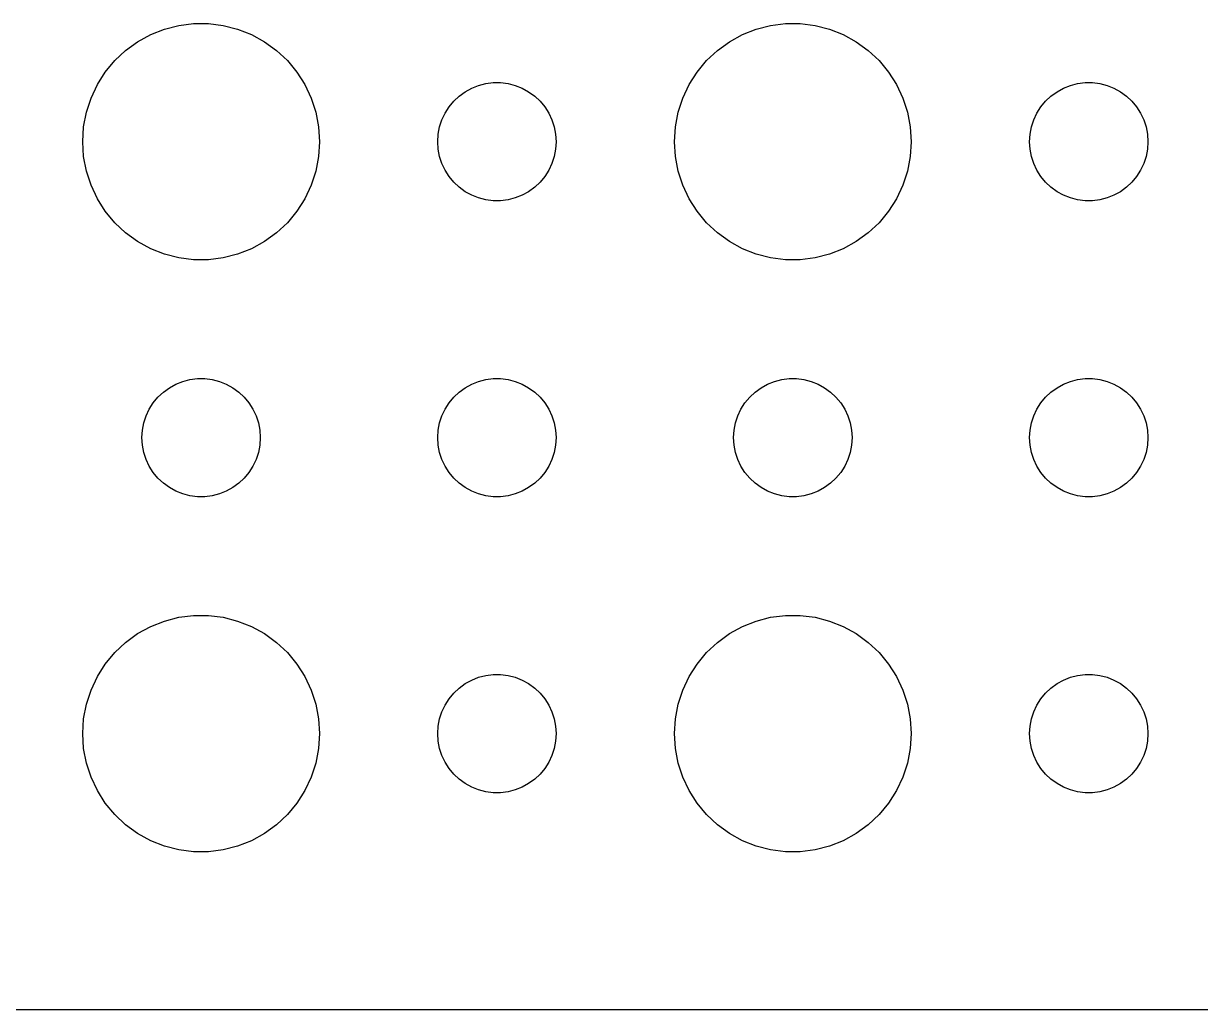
# Model space of a CAD drawing. Header units: metres. Extents: x -112 to 112, y -104 to 104.
# Drawn here: x -4.5 to 25.33, y -104.49 to -79.51 of the extents above; entities that cross this region are included whole.
import ezdxf

# ---------------------------------------------------------------- set-up
doc = ezdxf.new("R2010")
doc.units = ezdxf.units.M

msp = doc.modelspace()

# ---------------------------------------------------------------- linework, layer by layer
for p, q in [((-1.27733, -79.7855), (-0.92705, -79.6468)), ((-0.92705, -79.6468), (-0.56213, -79.5531)), ((-0.56213, -79.5531), (-0.18837, -79.5059)), ((-0.18837, -79.5059), (0.18837, -79.5059)), ((0.18837, -79.5059), (0.56213, -79.5531)), ((0.56213, -79.5531), (0.92705, -79.6468)), ((0.92705, -79.6468), (1.27733, -79.7855)), ((13.7227, -79.7855), (14.0729, -79.6468)), ((14.0729, -79.6468), (14.4379, -79.5531)), ((14.4379, -79.5531), (14.8116, -79.5059)), ((14.8116, -79.5059), (15.1884, -79.5059)), ((15.1884, -79.5059), (15.5621, -79.5531)), ((15.5621, -79.5531), (15.927, -79.6468)), ((15.927, -79.6468), (16.2773, -79.7855)), ((-1.60747, -79.967), (-1.27733, -79.7855)), ((1.27733, -79.7855), (1.60747, -79.967)), ((13.3925, -79.967), (13.7227, -79.7855)), ((16.2773, -79.7855), (16.6075, -79.967)), ((-2.1869, -80.4464), (-1.91226, -80.1885)), ((-1.91226, -80.1885), (-1.60747, -79.967)), ((1.60747, -79.967), (1.91226, -80.1885)), ((1.91226, -80.1885), (2.1869, -80.4464)), ((12.8131, -80.4464), (13.0877, -80.1885)), ((13.0877, -80.1885), (13.3925, -79.967)), ((16.6075, -79.967), (16.9123, -80.1885)), ((16.9123, -80.1885), (17.1869, -80.4464)), ((-2.42705, -80.7366), (-2.1869, -80.4464)), ((2.1869, -80.4464), (2.42705, -80.7366)), ((12.5729, -80.7366), (12.8131, -80.4464)), ((17.1869, -80.4464), (17.427, -80.7366)), ((-2.62891, -81.0547), (-2.42705, -80.7366)), ((2.42705, -80.7366), (2.62891, -81.0547)), ((12.3711, -81.0547), (12.5729, -80.7366)), ((17.427, -80.7366), (17.6289, -81.0547)), ((-2.78932, -81.3956), (-2.62891, -81.0547)), ((2.62891, -81.0547), (2.78932, -81.3956)), ((6.69626, -81.2335), (6.86133, -81.1428)), ((6.86133, -81.1428), (7.03647, -81.0734)), ((7.03647, -81.0734), (7.21892, -81.0266)), ((7.21892, -81.0266), (7.40581, -81.003)), ((7.40581, -81.003), (7.59418, -81.003)), ((7.59418, -81.003), (7.78107, -81.0266)), ((7.78107, -81.0266), (7.96352, -81.0734)), ((7.96352, -81.0734), (8.13866, -81.1428)), ((8.13866, -81.1428), (8.30373, -81.2335)), ((12.2107, -81.3956), (12.3711, -81.0547)), ((17.6289, -81.0547), (17.7893, -81.3956)), ((21.6963, -81.2335), (21.8613, -81.1428)), ((21.8613, -81.1428), (22.0365, -81.0734)), ((22.0365, -81.0734), (22.2189, -81.0266)), ((22.2189, -81.0266), (22.4058, -81.003)), ((22.4058, -81.003), (22.5942, -81.003)), ((22.5942, -81.003), (22.7811, -81.0266)), ((22.7811, -81.0266), (22.9635, -81.0734)), ((22.9635, -81.0734), (23.1387, -81.1428)), ((23.1387, -81.1428), (23.3037, -81.2335)), ((-2.90575, -81.7539), (-2.78932, -81.3956)), ((2.78932, -81.3956), (2.90575, -81.7539)), ((6.40654, -81.4732), (6.54385, -81.3442)), ((6.54385, -81.3442), (6.69626, -81.2335)), ((8.30373, -81.2335), (8.45613, -81.3442)), ((8.45613, -81.3442), (8.59344, -81.4732)), ((12.0942, -81.7539), (12.2107, -81.3956)), ((17.7893, -81.3956), (17.9057, -81.7539)), ((21.4065, -81.4732), (21.5439, -81.3442)), ((21.5439, -81.3442), (21.6963, -81.2335)), ((23.3037, -81.2335), (23.4561, -81.3442)), ((23.4561, -81.3442), (23.5934, -81.4732)), ((6.18553, -81.7774), (6.28647, -81.6183)), ((6.28647, -81.6183), (6.40654, -81.4732)), ((8.59344, -81.4732), (8.71352, -81.6183)), ((8.71352, -81.6183), (8.81445, -81.7774)), ((21.1855, -81.7774), (21.2865, -81.6183)), ((21.2865, -81.6183), (21.4065, -81.4732)), ((23.5934, -81.4732), (23.7135, -81.6183)), ((23.7135, -81.6183), (23.8145, -81.7774)), ((-2.97633, -82.124), (-2.90575, -81.7539)), ((2.90575, -81.7539), (2.97633, -82.124)), ((6.04712, -82.127), (6.10533, -81.9478)), ((6.10533, -81.9478), (6.18553, -81.7774)), ((8.81445, -81.7774), (8.89465, -81.9478)), ((8.89465, -81.9478), (8.95287, -82.127)), ((12.0237, -82.124), (12.0942, -81.7539)), ((17.9057, -81.7539), (17.9763, -82.124)), ((21.0471, -82.127), (21.1053, -81.9478)), ((21.1053, -81.9478), (21.1855, -81.7774)), ((23.8145, -81.7774), (23.8947, -81.9478)), ((23.8947, -81.9478), (23.9529, -82.127)), ((-3, -82.5), (-2.97633, -82.124)), ((2.97633, -82.124), (3, -82.5)), ((6, -82.5), (6.01183, -82.312)), ((6.01183, -82.312), (6.04712, -82.127)), ((8.95287, -82.127), (8.98816, -82.312)), ((8.98816, -82.312), (9, -82.5)), ((12, -82.5), (12.0237, -82.124)), ((17.9763, -82.124), (18, -82.5)), ((21, -82.5), (21.0118, -82.312)), ((21.0118, -82.312), (21.0471, -82.127)), ((23.9529, -82.127), (23.9882, -82.312)), ((23.9882, -82.312), (24, -82.5)), ((-2.97633, -82.876), (-3, -82.5)), ((3, -82.5), (2.97633, -82.876)), ((6.01183, -82.688), (6, -82.5)), ((9, -82.5), (8.98816, -82.688)), ((12.0237, -82.876), (12, -82.5)), ((18, -82.5), (17.9763, -82.876)), ((21.0118, -82.688), (21, -82.5)), ((24, -82.5), (23.9882, -82.688)), ((-2.90575, -83.2461), (-2.97633, -82.876)), ((2.97633, -82.876), (2.90575, -83.2461)), ((6.04712, -82.873), (6.01183, -82.688)), ((6.10533, -83.0522), (6.04712, -82.873)), ((8.95287, -82.873), (8.89465, -83.0522)), ((8.98816, -82.688), (8.95287, -82.873)), ((12.0942, -83.2461), (12.0237, -82.876)), ((17.9763, -82.876), (17.9057, -83.2461)), ((21.0471, -82.873), (21.0118, -82.688)), ((21.1053, -83.0522), (21.0471, -82.873)), ((23.9529, -82.873), (23.8947, -83.0522)), ((23.9882, -82.688), (23.9529, -82.873)), ((6.18553, -83.2226), (6.10533, -83.0522)), ((6.28647, -83.3817), (6.18553, -83.2226)), ((8.81445, -83.2226), (8.71352, -83.3817)), ((8.89465, -83.0522), (8.81445, -83.2226)), ((21.1855, -83.2226), (21.1053, -83.0522)), ((21.2865, -83.3817), (21.1855, -83.2226)), ((23.8145, -83.2226), (23.7135, -83.3817)), ((23.8947, -83.0522), (23.8145, -83.2226)), ((-2.78932, -83.6044), (-2.90575, -83.2461)), ((2.90575, -83.2461), (2.78932, -83.6044)), ((6.40654, -83.5268), (6.28647, -83.3817)), ((6.54385, -83.6558), (6.40654, -83.5268)), ((8.59344, -83.5268), (8.45613, -83.6558)), ((8.71352, -83.3817), (8.59344, -83.5268)), ((12.2107, -83.6044), (12.0942, -83.2461)), ((17.9057, -83.2461), (17.7893, -83.6044)), ((21.4065, -83.5268), (21.2865, -83.3817)), ((21.5439, -83.6558), (21.4065, -83.5268)), ((23.5934, -83.5268), (23.4561, -83.6558)), ((23.7135, -83.3817), (23.5934, -83.5268)), ((-2.62891, -83.9453), (-2.78932, -83.6044)), ((2.78932, -83.6044), (2.62891, -83.9453)), ((6.69626, -83.7665), (6.54385, -83.6558)), ((6.86133, -83.8572), (6.69626, -83.7665)), ((8.30373, -83.7665), (8.13866, -83.8572)), ((8.45613, -83.6558), (8.30373, -83.7665)), ((12.3711, -83.9453), (12.2107, -83.6044)), ((17.7893, -83.6044), (17.6289, -83.9453)), ((21.6963, -83.7665), (21.5439, -83.6558)), ((21.8613, -83.8572), (21.6963, -83.7665)), ((23.3037, -83.7665), (23.1387, -83.8572)), ((23.4561, -83.6558), (23.3037, -83.7665)), ((-2.42705, -84.2634), (-2.62891, -83.9453)), ((2.62891, -83.9453), (2.42705, -84.2634)), ((7.03647, -83.9266), (6.86133, -83.8572)), ((7.21892, -83.9734), (7.03647, -83.9266)), ((7.40581, -83.997), (7.21892, -83.9734)), ((7.59418, -83.997), (7.40581, -83.997)), ((7.78107, -83.9734), (7.59418, -83.997)), ((7.96352, -83.9266), (7.78107, -83.9734)), ((8.13866, -83.8572), (7.96352, -83.9266)), ((12.5729, -84.2634), (12.3711, -83.9453)), ((17.6289, -83.9453), (17.427, -84.2634)), ((22.0365, -83.9266), (21.8613, -83.8572)), ((22.2189, -83.9734), (22.0365, -83.9266)), ((22.4058, -83.997), (22.2189, -83.9734)), ((22.5942, -83.997), (22.4058, -83.997)), ((22.7811, -83.9734), (22.5942, -83.997)), ((22.9635, -83.9266), (22.7811, -83.9734)), ((23.1387, -83.8572), (22.9635, -83.9266)), ((-2.1869, -84.5536), (-2.42705, -84.2634)), ((2.42705, -84.2634), (2.1869, -84.5536)), ((12.8131, -84.5536), (12.5729, -84.2634)), ((17.427, -84.2634), (17.1869, -84.5536)), ((-1.91226, -84.8115), (-2.1869, -84.5536)), ((2.1869, -84.5536), (1.91226, -84.8115)), ((13.0877, -84.8115), (12.8131, -84.5536)), ((17.1869, -84.5536), (16.9123, -84.8115)), ((-1.60747, -85.033), (-1.91226, -84.8115)), ((1.91226, -84.8115), (1.60747, -85.033)), ((13.3925, -85.033), (13.0877, -84.8115)), ((16.9123, -84.8115), (16.6075, -85.033)), ((-1.27733, -85.2145), (-1.60747, -85.033)), ((-0.92705, -85.3532), (-1.27733, -85.2145)), ((1.27733, -85.2145), (0.92705, -85.3532)), ((1.60747, -85.033), (1.27733, -85.2145)), ((13.7227, -85.2145), (13.3925, -85.033)), ((14.0729, -85.3532), (13.7227, -85.2145)), ((16.2773, -85.2145), (15.927, -85.3532)), ((16.6075, -85.033), (16.2773, -85.2145)), ((-0.56213, -85.4469), (-0.92705, -85.3532)), ((-0.18837, -85.4941), (-0.56213, -85.4469)), ((0.18837, -85.4941), (-0.18837, -85.4941)), ((0.56213, -85.4469), (0.18837, -85.4941)), ((0.92705, -85.3532), (0.56213, -85.4469)), ((14.4379, -85.4469), (14.0729, -85.3532)), ((14.8116, -85.4941), (14.4379, -85.4469)), ((15.1884, -85.4941), (14.8116, -85.4941)), ((15.5621, -85.4469), (15.1884, -85.4941)), ((15.927, -85.3532), (15.5621, -85.4469)), ((-0.63866, -88.6428), (-0.46352, -88.5734)), ((-0.46352, -88.5734), (-0.28107, -88.5266)), ((-0.28107, -88.5266), (-0.09418, -88.503)), ((-0.09418, -88.503), (0.09418, -88.503)), ((0.09418, -88.503), (0.28107, -88.5266)), ((0.28107, -88.5266), (0.46352, -88.5734)), ((0.46352, -88.5734), (0.63866, -88.6428)), ((6.86133, -88.6428), (7.03647, -88.5734)), ((7.03647, -88.5734), (7.21892, -88.5266)), ((7.21892, -88.5266), (7.40581, -88.503)), ((7.40581, -88.503), (7.59418, -88.503)), ((7.59418, -88.503), (7.78107, -88.5266)), ((7.78107, -88.5266), (7.96352, -88.5734)), ((7.96352, -88.5734), (8.13866, -88.6428)), ((14.3613, -88.6428), (14.5365, -88.5734)), ((14.5365, -88.5734), (14.7189, -88.5266)), ((14.7189, -88.5266), (14.9058, -88.503)), ((14.9058, -88.503), (15.0942, -88.503)), ((15.0942, -88.503), (15.2811, -88.5266)), ((15.2811, -88.5266), (15.4635, -88.5734)), ((15.4635, -88.5734), (15.6387, -88.6428)), ((21.8613, -88.6428), (22.0365, -88.5734)), ((22.0365, -88.5734), (22.2189, -88.5266)), ((22.2189, -88.5266), (22.4058, -88.503)), ((22.4058, -88.503), (22.5942, -88.503)), ((22.5942, -88.503), (22.7811, -88.5266)), ((22.7811, -88.5266), (22.9635, -88.5734)), ((22.9635, -88.5734), (23.1387, -88.6428)), ((-1.09344, -88.9732), (-0.95613, -88.8442)), ((-0.95613, -88.8442), (-0.80373, -88.7335)), ((-0.80373, -88.7335), (-0.63866, -88.6428)), ((0.63866, -88.6428), (0.80373, -88.7335)), ((0.80373, -88.7335), (0.95613, -88.8442)), ((0.95613, -88.8442), (1.09344, -88.9732)), ((6.40654, -88.9732), (6.54385, -88.8442)), ((6.54385, -88.8442), (6.69626, -88.7335)), ((6.69626, -88.7335), (6.86133, -88.6428)), ((8.13866, -88.6428), (8.30373, -88.7335)), ((8.30373, -88.7335), (8.45613, -88.8442)), ((8.45613, -88.8442), (8.59344, -88.9732)), ((13.9065, -88.9732), (14.0439, -88.8442)), ((14.0439, -88.8442), (14.1963, -88.7335)), ((14.1963, -88.7335), (14.3613, -88.6428)), ((15.6387, -88.6428), (15.8037, -88.7335)), ((15.8037, -88.7335), (15.9561, -88.8442)), ((15.9561, -88.8442), (16.0934, -88.9732)), ((21.4065, -88.9732), (21.5439, -88.8442)), ((21.5439, -88.8442), (21.6963, -88.7335)), ((21.6963, -88.7335), (21.8613, -88.6428)), ((23.1387, -88.6428), (23.3037, -88.7335)), ((23.3037, -88.7335), (23.4561, -88.8442)), ((23.4561, -88.8442), (23.5934, -88.9732)), ((-1.31445, -89.2774), (-1.21352, -89.1183)), ((-1.21352, -89.1183), (-1.09344, -88.9732)), ((1.09344, -88.9732), (1.21352, -89.1183)), ((1.21352, -89.1183), (1.31445, -89.2774)), ((6.18553, -89.2774), (6.28647, -89.1183)), ((6.28647, -89.1183), (6.40654, -88.9732)), ((8.59344, -88.9732), (8.71352, -89.1183)), ((8.71352, -89.1183), (8.81445, -89.2774)), ((13.6855, -89.2774), (13.7865, -89.1183)), ((13.7865, -89.1183), (13.9065, -88.9732)), ((16.0934, -88.9732), (16.2135, -89.1183)), ((16.2135, -89.1183), (16.3145, -89.2774)), ((21.1855, -89.2774), (21.2865, -89.1183)), ((21.2865, -89.1183), (21.4065, -88.9732)), ((23.5934, -88.9732), (23.7135, -89.1183)), ((23.7135, -89.1183), (23.8145, -89.2774)), ((-1.45287, -89.627), (-1.39465, -89.4478)), ((-1.39465, -89.4478), (-1.31445, -89.2774)), ((1.31445, -89.2774), (1.39465, -89.4478)), ((1.39465, -89.4478), (1.45287, -89.627)), ((6.04712, -89.627), (6.10533, -89.4478)), ((6.10533, -89.4478), (6.18553, -89.2774)), ((8.81445, -89.2774), (8.89465, -89.4478)), ((8.89465, -89.4478), (8.95287, -89.627)), ((13.5471, -89.627), (13.6053, -89.4478)), ((13.6053, -89.4478), (13.6855, -89.2774)), ((16.3145, -89.2774), (16.3947, -89.4478)), ((16.3947, -89.4478), (16.4529, -89.627)), ((21.0471, -89.627), (21.1053, -89.4478)), ((21.1053, -89.4478), (21.1855, -89.2774)), ((23.8145, -89.2774), (23.8947, -89.4478)), ((23.8947, -89.4478), (23.9529, -89.627)), ((-1.48816, -89.812), (-1.45287, -89.627)), ((1.45287, -89.627), (1.48816, -89.812)), ((6.01183, -89.812), (6.04712, -89.627)), ((8.95287, -89.627), (8.98816, -89.812)), ((13.5118, -89.812), (13.5471, -89.627)), ((16.4529, -89.627), (16.4882, -89.812)), ((21.0118, -89.812), (21.0471, -89.627)), ((23.9529, -89.627), (23.9882, -89.812)), ((-1.5, -90), (-1.48816, -89.812)), ((-1.48816, -90.188), (-1.5, -90)), ((1.48816, -89.812), (1.5, -90)), ((1.5, -90), (1.48816, -90.188)), ((6, -90), (6.01183, -89.812)), ((6.01183, -90.188), (6, -90)), ((8.98816, -89.812), (9, -90)), ((9, -90), (8.98816, -90.188)), ((13.5, -90), (13.5118, -89.812)), ((13.5118, -90.188), (13.5, -90)), ((16.4882, -89.812), (16.5, -90)), ((16.5, -90), (16.4882, -90.188)), ((21, -90), (21.0118, -89.812)), ((21.0118, -90.188), (21, -90)), ((23.9882, -89.812), (24, -90)), ((24, -90), (23.9882, -90.188)), ((-1.45287, -90.373), (-1.48816, -90.188)), ((-1.39465, -90.5522), (-1.45287, -90.373)), ((1.45287, -90.373), (1.39465, -90.5522)), ((1.48816, -90.188), (1.45287, -90.373)), ((6.04712, -90.373), (6.01183, -90.188)), ((6.10533, -90.5522), (6.04712, -90.373)), ((8.95287, -90.373), (8.89465, -90.5522)), ((8.98816, -90.188), (8.95287, -90.373)), ((13.5471, -90.373), (13.5118, -90.188)), ((13.6053, -90.5522), (13.5471, -90.373)), ((16.4529, -90.373), (16.3947, -90.5522)), ((16.4882, -90.188), (16.4529, -90.373)), ((21.0471, -90.373), (21.0118, -90.188)), ((21.1053, -90.5522), (21.0471, -90.373)), ((23.9529, -90.373), (23.8947, -90.5522)), ((23.9882, -90.188), (23.9529, -90.373)), ((-1.31445, -90.7226), (-1.39465, -90.5522)), ((1.39465, -90.5522), (1.31445, -90.7226)), ((6.18553, -90.7226), (6.10533, -90.5522)), ((8.89465, -90.5522), (8.81445, -90.7226)), ((13.6855, -90.7226), (13.6053, -90.5522)), ((16.3947, -90.5522), (16.3145, -90.7226)), ((21.1855, -90.7226), (21.1053, -90.5522)), ((23.8947, -90.5522), (23.8145, -90.7226)), ((-1.21352, -90.8817), (-1.31445, -90.7226)), ((-1.09344, -91.0268), (-1.21352, -90.8817)), ((1.21352, -90.8817), (1.09344, -91.0268)), ((1.31445, -90.7226), (1.21352, -90.8817)), ((6.28647, -90.8817), (6.18553, -90.7226)), ((6.40654, -91.0268), (6.28647, -90.8817)), ((8.71352, -90.8817), (8.59344, -91.0268)), ((8.81445, -90.7226), (8.71352, -90.8817)), ((13.7865, -90.8817), (13.6855, -90.7226)), ((13.9065, -91.0268), (13.7865, -90.8817)), ((16.2135, -90.8817), (16.0934, -91.0268)), ((16.3145, -90.7226), (16.2135, -90.8817)), ((21.2865, -90.8817), (21.1855, -90.7226)), ((21.4065, -91.0268), (21.2865, -90.8817)), ((23.7135, -90.8817), (23.5934, -91.0268)), ((23.8145, -90.7226), (23.7135, -90.8817)), ((-0.95613, -91.1558), (-1.09344, -91.0268)), ((-0.80373, -91.2665), (-0.95613, -91.1558)), ((-0.63866, -91.3572), (-0.80373, -91.2665)), ((0.80373, -91.2665), (0.63866, -91.3572)), ((0.95613, -91.1558), (0.80373, -91.2665)), ((1.09344, -91.0268), (0.95613, -91.1558)), ((6.54385, -91.1558), (6.40654, -91.0268)), ((6.69626, -91.2665), (6.54385, -91.1558)), ((6.86133, -91.3572), (6.69626, -91.2665)), ((8.30373, -91.2665), (8.13866, -91.3572)), ((8.45613, -91.1558), (8.30373, -91.2665)), ((8.59344, -91.0268), (8.45613, -91.1558)), ((14.0439, -91.1558), (13.9065, -91.0268)), ((14.1963, -91.2665), (14.0439, -91.1558)), ((14.3613, -91.3572), (14.1963, -91.2665)), ((15.8037, -91.2665), (15.6387, -91.3572)), ((15.9561, -91.1558), (15.8037, -91.2665)), ((16.0934, -91.0268), (15.9561, -91.1558)), ((21.5439, -91.1558), (21.4065, -91.0268)), ((21.6963, -91.2665), (21.5439, -91.1558)), ((21.8613, -91.3572), (21.6963, -91.2665)), ((23.3037, -91.2665), (23.1387, -91.3572)), ((23.4561, -91.1558), (23.3037, -91.2665)), ((23.5934, -91.0268), (23.4561, -91.1558)), ((-0.46352, -91.4266), (-0.63866, -91.3572)), ((-0.28107, -91.4734), (-0.46352, -91.4266)), ((-0.09418, -91.497), (-0.28107, -91.4734)), ((0.09418, -91.497), (-0.09418, -91.497)), ((0.28107, -91.4734), (0.09418, -91.497)), ((0.46352, -91.4266), (0.28107, -91.4734)), ((0.63866, -91.3572), (0.46352, -91.4266)), ((7.03647, -91.4266), (6.86133, -91.3572)), ((7.21892, -91.4734), (7.03647, -91.4266)), ((7.40581, -91.497), (7.21892, -91.4734)), ((7.59418, -91.497), (7.40581, -91.497)), ((7.78107, -91.4734), (7.59418, -91.497)), ((7.96352, -91.4266), (7.78107, -91.4734)), ((8.13866, -91.3572), (7.96352, -91.4266)), ((14.5365, -91.4266), (14.3613, -91.3572)), ((14.7189, -91.4734), (14.5365, -91.4266)), ((14.9058, -91.497), (14.7189, -91.4734)), ((15.0942, -91.497), (14.9058, -91.497)), ((15.2811, -91.4734), (15.0942, -91.497)), ((15.4635, -91.4266), (15.2811, -91.4734)), ((15.6387, -91.3572), (15.4635, -91.4266)), ((22.0365, -91.4266), (21.8613, -91.3572)), ((22.2189, -91.4734), (22.0365, -91.4266)), ((22.4058, -91.497), (22.2189, -91.4734)), ((22.5942, -91.497), (22.4058, -91.497)), ((22.7811, -91.4734), (22.5942, -91.497)), ((22.9635, -91.4266), (22.7811, -91.4734)), ((23.1387, -91.3572), (22.9635, -91.4266)), ((-0.92705, -94.6468), (-0.56213, -94.5531)), ((-0.56213, -94.5531), (-0.18837, -94.5059)), ((-0.18837, -94.5059), (0.18837, -94.5059)), ((0.18837, -94.5059), (0.56213, -94.5531)), ((0.56213, -94.5531), (0.92705, -94.6468)), ((14.0729, -94.6468), (14.4379, -94.5531)), ((14.4379, -94.5531), (14.8116, -94.5059)), ((14.8116, -94.5059), (15.1884, -94.5059)), ((15.1884, -94.5059), (15.5621, -94.5531)), ((15.5621, -94.5531), (15.927, -94.6468)), ((-1.60747, -94.967), (-1.27733, -94.7855)), ((-1.27733, -94.7855), (-0.92705, -94.6468)), ((0.92705, -94.6468), (1.27733, -94.7855)), ((1.27733, -94.7855), (1.60747, -94.967)), ((13.3925, -94.967), (13.7227, -94.7855)), ((13.7227, -94.7855), (14.0729, -94.6468)), ((15.927, -94.6468), (16.2773, -94.7855)), ((16.2773, -94.7855), (16.6075, -94.967)), ((-1.91226, -95.1885), (-1.60747, -94.967)), ((1.60747, -94.967), (1.91226, -95.1885)), ((13.0877, -95.1885), (13.3925, -94.967)), ((16.6075, -94.967), (16.9123, -95.1885)), ((-2.42705, -95.7366), (-2.1869, -95.4464)), ((-2.1869, -95.4464), (-1.91226, -95.1885)), ((1.91226, -95.1885), (2.1869, -95.4464)), ((2.1869, -95.4464), (2.42705, -95.7366)), ((12.5729, -95.7366), (12.8131, -95.4464)), ((12.8131, -95.4464), (13.0877, -95.1885)), ((16.9123, -95.1885), (17.1869, -95.4464)), ((17.1869, -95.4464), (17.427, -95.7366)), ((-2.62891, -96.0547), (-2.42705, -95.7366)), ((2.42705, -95.7366), (2.62891, -96.0547)), ((12.3711, -96.0547), (12.5729, -95.7366)), ((17.427, -95.7366), (17.6289, -96.0547)), ((-2.78932, -96.3956), (-2.62891, -96.0547)), ((2.62891, -96.0547), (2.78932, -96.3956)), ((7.03647, -96.0734), (7.21892, -96.0266)), ((7.21892, -96.0266), (7.40581, -96.003)), ((7.40581, -96.003), (7.59418, -96.003)), ((7.59418, -96.003), (7.78107, -96.0266)), ((7.78107, -96.0266), (7.96352, -96.0734)), ((12.2107, -96.3956), (12.3711, -96.0547)), ((17.6289, -96.0547), (17.7893, -96.3956)), ((22.0365, -96.0734), (22.2189, -96.0266)), ((22.2189, -96.0266), (22.4058, -96.003)), ((22.4058, -96.003), (22.5942, -96.003)), ((22.5942, -96.003), (22.7811, -96.0266)), ((22.7811, -96.0266), (22.9635, -96.0734)), ((6.40654, -96.4732), (6.54385, -96.3442)), ((6.54385, -96.3442), (6.69626, -96.2335)), ((6.69626, -96.2335), (6.86133, -96.1428)), ((6.86133, -96.1428), (7.03647, -96.0734)), ((7.96352, -96.0734), (8.13866, -96.1428)), ((8.13866, -96.1428), (8.30373, -96.2335)), ((8.30373, -96.2335), (8.45613, -96.3442)), ((8.45613, -96.3442), (8.59344, -96.4732)), ((21.4065, -96.4732), (21.5439, -96.3442)), ((21.5439, -96.3442), (21.6963, -96.2335)), ((21.6963, -96.2335), (21.8613, -96.1428)), ((21.8613, -96.1428), (22.0365, -96.0734)), ((22.9635, -96.0734), (23.1387, -96.1428)), ((23.1387, -96.1428), (23.3037, -96.2335)), ((23.3037, -96.2335), (23.4561, -96.3442)), ((23.4561, -96.3442), (23.5934, -96.4732)), ((-2.90575, -96.7539), (-2.78932, -96.3956)), ((2.78932, -96.3956), (2.90575, -96.7539)), ((6.18553, -96.7774), (6.28647, -96.6183)), ((6.28647, -96.6183), (6.40654, -96.4732)), ((8.59344, -96.4732), (8.71352, -96.6183)), ((8.71352, -96.6183), (8.81445, -96.7774)), ((12.0942, -96.7539), (12.2107, -96.3956)), ((17.7893, -96.3956), (17.9057, -96.7539)), ((21.1855, -96.7774), (21.2865, -96.6183)), ((21.2865, -96.6183), (21.4065, -96.4732)), ((23.5934, -96.4732), (23.7135, -96.6183)), ((23.7135, -96.6183), (23.8145, -96.7774)), ((-2.97633, -97.124), (-2.90575, -96.7539)), ((2.90575, -96.7539), (2.97633, -97.124)), ((6.04712, -97.127), (6.10533, -96.9478)), ((6.10533, -96.9478), (6.18553, -96.7774)), ((8.81445, -96.7774), (8.89465, -96.9478)), ((8.89465, -96.9478), (8.95287, -97.127)), ((12.0237, -97.124), (12.0942, -96.7539)), ((17.9057, -96.7539), (17.9763, -97.124)), ((21.0471, -97.127), (21.1053, -96.9478)), ((21.1053, -96.9478), (21.1855, -96.7774)), ((23.8145, -96.7774), (23.8947, -96.9478)), ((23.8947, -96.9478), (23.9529, -97.127)), ((-3, -97.5), (-2.97633, -97.124)), ((2.97633, -97.124), (3, -97.5)), ((6.01183, -97.312), (6.04712, -97.127)), ((8.95287, -97.127), (8.98816, -97.312)), ((12, -97.5), (12.0237, -97.124)), ((17.9763, -97.124), (18, -97.5)), ((21.0118, -97.312), (21.0471, -97.127)), ((23.9529, -97.127), (23.9882, -97.312)), ((-2.97633, -97.876), (-3, -97.5)), ((3, -97.5), (2.97633, -97.876)), ((6, -97.5), (6.01183, -97.312)), ((6.01183, -97.688), (6, -97.5)), ((8.98816, -97.312), (9, -97.5)), ((9, -97.5), (8.98816, -97.688)), ((12.0237, -97.876), (12, -97.5)), ((18, -97.5), (17.9763, -97.876)), ((21, -97.5), (21.0118, -97.312)), ((21.0118, -97.688), (21, -97.5)), ((23.9882, -97.312), (24, -97.5)), ((24, -97.5), (23.9882, -97.688)), ((6.04712, -97.873), (6.01183, -97.688)), ((8.98816, -97.688), (8.95287, -97.873)), ((21.0471, -97.873), (21.0118, -97.688)), ((23.9882, -97.688), (23.9529, -97.873)), ((-2.90575, -98.2461), (-2.97633, -97.876)), ((2.97633, -97.876), (2.90575, -98.2461)), ((6.10533, -98.0522), (6.04712, -97.873)), ((6.18553, -98.2226), (6.10533, -98.0522)), ((8.89465, -98.0522), (8.81445, -98.2226)), ((8.95287, -97.873), (8.89465, -98.0522)), ((12.0942, -98.2461), (12.0237, -97.876)), ((17.9763, -97.876), (17.9057, -98.2461)), ((21.1053, -98.0522), (21.0471, -97.873)), ((21.1855, -98.2226), (21.1053, -98.0522)), ((23.8947, -98.0522), (23.8145, -98.2226)), ((23.9529, -97.873), (23.8947, -98.0522)), ((-2.78932, -98.6044), (-2.90575, -98.2461)), ((2.90575, -98.2461), (2.78932, -98.6044)), ((6.28647, -98.3817), (6.18553, -98.2226)), ((6.40654, -98.5268), (6.28647, -98.3817)), ((8.71352, -98.3817), (8.59344, -98.5268)), ((8.81445, -98.2226), (8.71352, -98.3817)), ((12.2107, -98.6044), (12.0942, -98.2461)), ((17.9057, -98.2461), (17.7893, -98.6044)), ((21.2865, -98.3817), (21.1855, -98.2226)), ((21.4065, -98.5268), (21.2865, -98.3817)), ((23.7135, -98.3817), (23.5934, -98.5268)), ((23.8145, -98.2226), (23.7135, -98.3817)), ((-2.62891, -98.9453), (-2.78932, -98.6044)), ((2.78932, -98.6044), (2.62891, -98.9453)), ((6.54385, -98.6558), (6.40654, -98.5268)), ((6.69626, -98.7665), (6.54385, -98.6558)), ((8.45613, -98.6558), (8.30373, -98.7665)), ((8.59344, -98.5268), (8.45613, -98.6558)), ((12.3711, -98.9453), (12.2107, -98.6044)), ((17.7893, -98.6044), (17.6289, -98.9453)), ((21.5439, -98.6558), (21.4065, -98.5268)), ((21.6963, -98.7665), (21.5439, -98.6558)), ((23.4561, -98.6558), (23.3037, -98.7665)), ((23.5934, -98.5268), (23.4561, -98.6558)), ((-2.42705, -99.2634), (-2.62891, -98.9453)), ((2.62891, -98.9453), (2.42705, -99.2634)), ((6.86133, -98.8572), (6.69626, -98.7665)), ((7.03647, -98.9266), (6.86133, -98.8572)), ((7.21892, -98.9734), (7.03647, -98.9266)), ((7.40581, -98.997), (7.21892, -98.9734)), ((7.59418, -98.997), (7.40581, -98.997)), ((7.78107, -98.9734), (7.59418, -98.997)), ((7.96352, -98.9266), (7.78107, -98.9734)), ((8.13866, -98.8572), (7.96352, -98.9266)), ((8.30373, -98.7665), (8.13866, -98.8572)), ((12.5729, -99.2634), (12.3711, -98.9453)), ((17.6289, -98.9453), (17.427, -99.2634)), ((21.8613, -98.8572), (21.6963, -98.7665)), ((22.0365, -98.9266), (21.8613, -98.8572)), ((22.2189, -98.9734), (22.0365, -98.9266)), ((22.4058, -98.997), (22.2189, -98.9734)), ((22.5942, -98.997), (22.4058, -98.997)), ((22.7811, -98.9734), (22.5942, -98.997)), ((22.9635, -98.9266), (22.7811, -98.9734)), ((23.1387, -98.8572), (22.9635, -98.9266)), ((23.3037, -98.7665), (23.1387, -98.8572)), ((-2.1869, -99.5536), (-2.42705, -99.2634)), ((2.42705, -99.2634), (2.1869, -99.5536)), ((12.8131, -99.5536), (12.5729, -99.2634)), ((17.427, -99.2634), (17.1869, -99.5536)), ((-1.91226, -99.8115), (-2.1869, -99.5536)), ((2.1869, -99.5536), (1.91226, -99.8115)), ((13.0877, -99.8115), (12.8131, -99.5536)), ((17.1869, -99.5536), (16.9123, -99.8115)), ((-1.60747, -100.033), (-1.91226, -99.8115)), ((1.91226, -99.8115), (1.60747, -100.033)), ((13.3925, -100.033), (13.0877, -99.8115)), ((16.9123, -99.8115), (16.6075, -100.033)), ((-1.27733, -100.214), (-1.60747, -100.033)), ((-0.92705, -100.353), (-1.27733, -100.214)), ((1.27733, -100.214), (0.92705, -100.353)), ((1.60747, -100.033), (1.27733, -100.214)), ((13.7227, -100.214), (13.3925, -100.033)), ((14.0729, -100.353), (13.7227, -100.214)), ((16.2773, -100.214), (15.927, -100.353)), ((16.6075, -100.033), (16.2773, -100.214)), ((-0.56213, -100.447), (-0.92705, -100.353)), ((-0.18837, -100.494), (-0.56213, -100.447)), ((0.18837, -100.494), (-0.18837, -100.494)), ((0.56213, -100.447), (0.18837, -100.494)), ((0.92705, -100.353), (0.56213, -100.447)), ((14.4379, -100.447), (14.0729, -100.353)), ((14.8116, -100.494), (14.4379, -100.447)), ((15.1884, -100.494), (14.8116, -100.494)), ((15.5621, -100.447), (15.1884, -100.494)), ((15.927, -100.353), (15.5621, -100.447)), ((-107.314, -104.49), (107.314, -104.49))]:
    msp.add_line(p, q)

doc.saveas('drawing.dxf')
